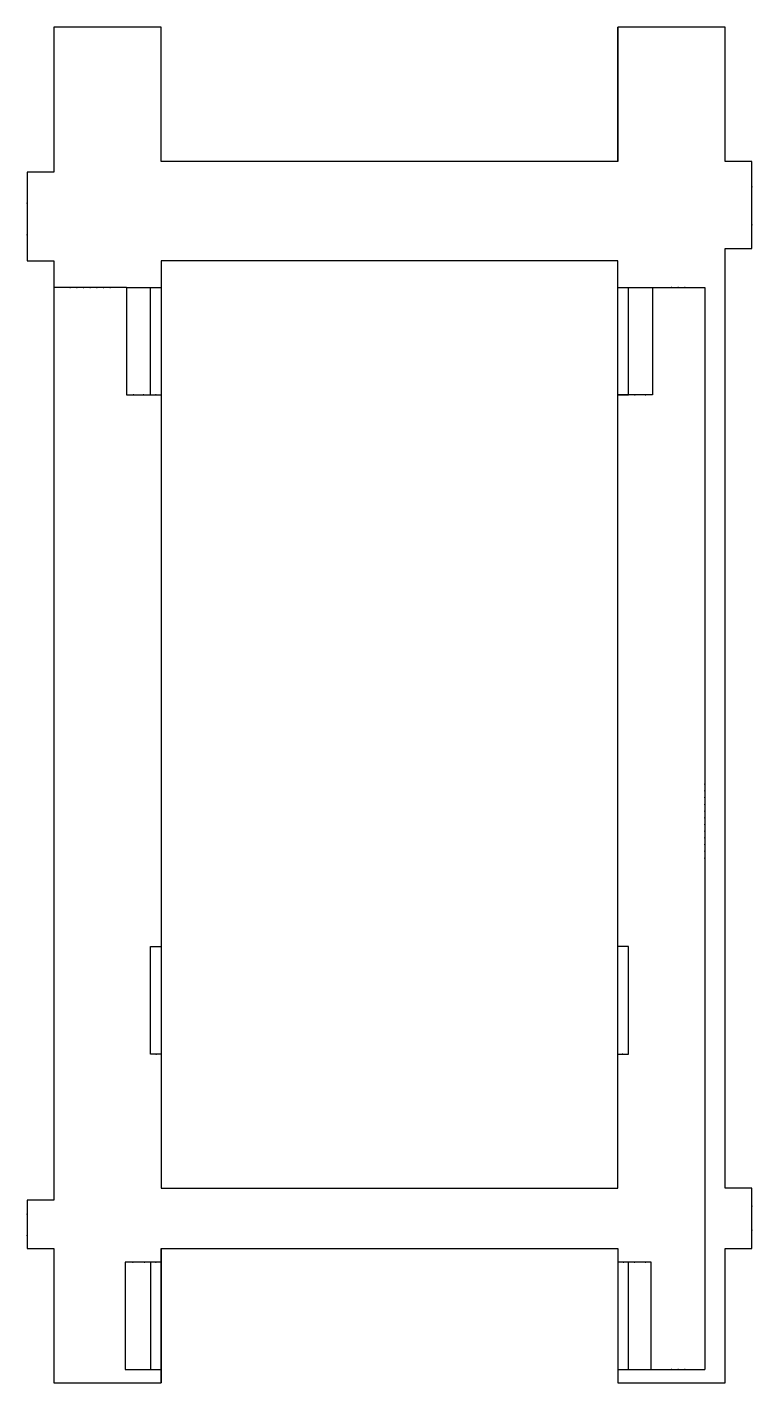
# Model space of a CAD drawing. Header units: millimetres. Extents: x 118388777 to 118442777, y 156325842 to 156426842.
import ezdxf

# ---------------------------------------------------------------- set-up
doc = ezdxf.new("R2010")
doc.units = ezdxf.units.MM
doc.layers.get('0').update_dxf_attribs({"color": 255})
for name, color, linetype in [('入口', 255, 'Continuous'), ('出口', 255, 'Continuous'), ('换乘入口', 255, 'Continuous'), ('换乘出口', 255, 'Continuous'), ('楼扶梯上', 255, 'Continuous'), ('楼扶梯下', 255, 'Continuous'), ('闸机入', 255, 'Continuous'), ('闸机出', 255, 'Continuous')]:
    doc.layers.add(name, color=color, linetype=linetype)

msp = doc.modelspace()

# ---------------------------------------------------------------- linework, layer by layer
for p, q in [((118398777, 156416842), (118398777, 156426842)), ((118432777, 156416842), (118432777, 156426842)), ((118432777, 156416842), (118398777, 156416842)), ((118390777, 156409442), (118390777, 156407442)), ((118396177, 156407442), (118390777, 156407442)), ((118396177, 156407442), (118396177, 156399442)), ((118396177, 156407442), (118398777, 156407442)), ((118397977, 156399442), (118397977, 156407442)), ((118432777, 156407442), (118435377, 156407442)), ((118433577, 156399442), (118433577, 156407442)), ((118435377, 156407442), (118435377, 156399442)), ((118435377, 156407442), (118439277, 156407442)), ((118439277, 156407442), (118439277, 156326842)), ((118396177, 156399442), (118398777, 156399442)), ((118435377, 156399442), (118432777, 156399442)), ((118432777, 156399442), (118433577, 156399442)), ((118397977, 156350342), (118397977, 156358342)), ((118397977, 156358342), (118398777, 156358342)), ((118433577, 156358342), (118432777, 156358342)), ((118433577, 156350342), (118433577, 156358342)), ((118398777, 156350342), (118397977, 156350342)), ((118432777, 156350342), (118433577, 156350342)), ((118398777, 156335842), (118398777, 156325842)), ((118398777, 156335842), (118432777, 156335842)), ((118398777, 156334842), (118396077, 156334842)), ((118396077, 156334842), (118396077, 156326842)), ((118397977, 156334842), (118397977, 156326842)), ((118435277, 156334842), (118432777, 156334842)), ((118433577, 156326842), (118433577, 156334842)), ((118435277, 156326842), (118435277, 156334842)), ((118396077, 156326842), (118398777, 156326842)), ((118432777, 156326842), (118435277, 156326842)), ((118432777, 156326842), (118433577, 156326842)), ((118435277, 156326842), (118439277, 156326842))]:
    msp.add_line(p, q)
for points in [[(118390777, 156426842), (118390777, 156416042), (118388777, 156416042), (118388777, 156409442), (118390777, 156409442), (118390777, 156339442), (118388777, 156339442), (118388777, 156335842), (118390777, 156335842), (118390777, 156325842), (118398777, 156325842), (118398777, 156335842), (118432777, 156335842), (118432777, 156325842), (118440777, 156325842), (118440777, 156335842), (118442777, 156335842), (118442777, 156340342), (118440777, 156340342), (118440777, 156410342), (118442777, 156410342), (118442777, 156416842), (118440777, 156416842), (118440777, 156426842), (118432777, 156426842), (118432777, 156416842), (118398777, 156416842), (118398777, 156426842), (118390777, 156426842)], [(118398777, 156409442), (118398777, 156340342), (118432777, 156340342), (118432777, 156409442), (118398777, 156409442)]]:
    msp.add_lwpolyline(points)
at = {"layer": '入口'}
for p in [(118442777, 156414953), (118388777, 156413730), (118442777, 156337207)]:
    msp.add_point(p, dxfattribs=at)
at = {"layer": '出口'}
for p in [(118442777, 156412111), (118388777, 156411373), (118442777, 156338997)]:
    msp.add_point(p, dxfattribs=at)
at = {"layer": '换乘入口'}
msp.add_point((118388777, 156336828), dxfattribs=at)
at = {"layer": '换乘出口'}
msp.add_point((118388777, 156338414), dxfattribs=at)
at = {"layer": '楼扶梯上'}
for p in [(118396702, 156399442), (118398373, 156399442), (118433155, 156399442), (118434066, 156399442), (118398396, 156350342), (118433143, 156350342), (118397520, 156334842), (118398366, 156334842), (118433202, 156334842), (118434852, 156334842)]:
    msp.add_point(p, dxfattribs=at)
at = {"layer": '楼扶梯下'}
for p in [(118397440, 156399442), (118434845, 156399442), (118396655, 156334842), (118434029, 156334842)]:
    msp.add_point(p, dxfattribs=at)
at = {"layer": '闸机入'}
for p in [(118393977, 156407442), (118394477, 156407442), (118394977, 156407442), (118436777, 156407442), (118437277, 156407442), (118437777, 156407442), (118436777, 156326842), (118437277, 156326842), (118437777, 156326842)]:
    msp.add_point(p, dxfattribs=at)
at = {"layer": '闸机出'}
for p in [(118391977, 156407442), (118392477, 156407442), (118392977, 156407442), (118393477, 156407442), (118439277, 156370442), (118439277, 156369942), (118439277, 156369442), (118439277, 156368942), (118439277, 156368442), (118439277, 156367942), (118439277, 156367442), (118439277, 156366942), (118439277, 156366442), (118439277, 156365942), (118439277, 156365442), (118439277, 156364942)]:
    msp.add_point(p, dxfattribs=at)

doc.saveas('drawing.dxf')
